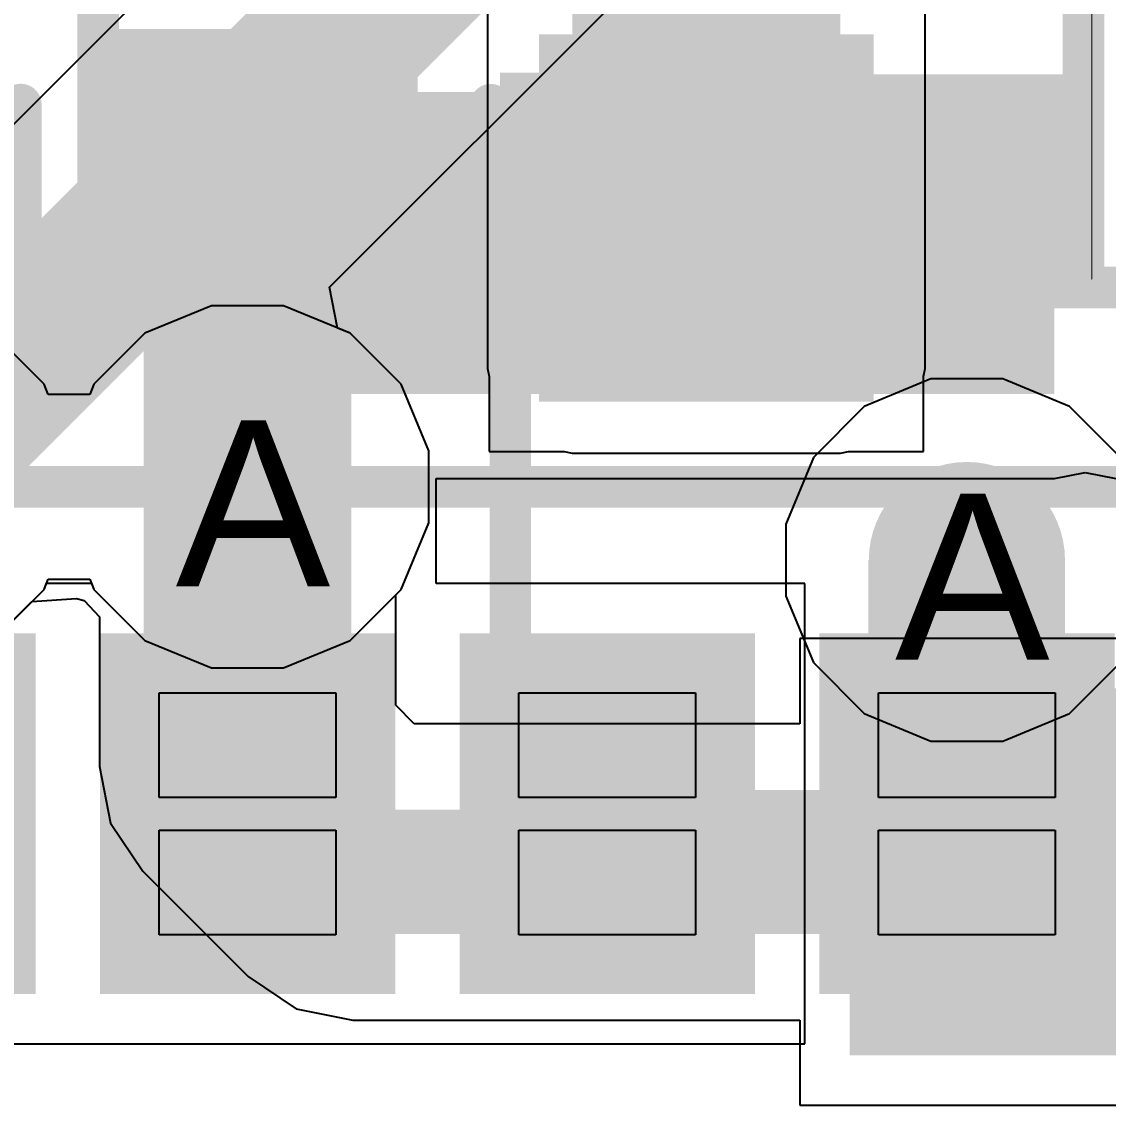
# Model space of a CAD drawing. Header units: inches. Extents: x 0 to 5271, y 0 to 5417.
# Drawn here: x 125.652 to 128.976, y 47.349 to 50.663 of the extents above; entities that cross this region are included whole.
import ezdxf

# ---------------------------------------------------------------- set-up
doc = ezdxf.new("R2010")
doc.units = ezdxf.units.IN
for name, color, linetype in [('Bottom Layer', 5, 'Continuous'), ('Bottom Overlay', 54, 'Continuous'), ('Bottom Paste', 16, 'Continuous'), ('Bottom Solder', 6, 'Continuous'), ('Drill Drawing', 1, 'Continuous'), ('L2_GND1', 16, 'Continuous'), ('L3_SIG1', 76, 'Continuous'), ('L4_PWR', 90, 'Continuous'), ('L5_GND2', 156, 'Continuous'), ('L6_SIG2', 130, 'Continuous'), ('L7_GND3', 216, 'Continuous'), ('Top Layer', 1, 'Continuous'), ('Top Overlay', 2, 'Continuous'), ('Top Paste', 8, 'Continuous'), ('Top Solder', 216, 'Continuous'), ('Via Holes', 16, 'Continuous')]:
    doc.layers.add(name, color=color, linetype=linetype)
doc.styles.add('Arial', font='', dxfattribs={"height": 0.2})
doc.styles.get('Arial').set_extended_font_data('Arial')

# ---------------------------------------------------------------- blocks, each defined once
blk = doc.blocks.new('A7682E_268')
at = {"layer": 'Top Layer'}
for points in [[(-1.45, 9.25), (-0.75, 9.25), (-0.75, 8.35), (-1.45, 8.35)], [(-0.35, 9.25), (0.35, 9.25), (0.35, 8.35), (-0.35, 8.35)], [(0.75, 9.25), (1.45, 9.25), (1.45, 8.35), (0.75, 8.35)]]:
    blk.add_hatch(color=1, dxfattribs=at).paths.add_polyline_path(points)
at = {"layer": 'Top Solder'}
for points in [[(-2.6516, 9.3516), (-1.7484, 9.3516), (-1.7484, 8.2484), (-2.6516, 8.2484)], [(-1.5516, 9.3516), (-0.6484, 9.3516), (-0.6484, 8.2484), (-1.5516, 8.2484)], [(-0.4516, 9.3516), (0.4516, 9.3516), (0.4516, 8.2484), (-0.4516, 8.2484)], [(0.6484, 9.3516), (1.5516, 9.3516), (1.5516, 8.2484), (0.6484, 8.2484)]]:
    blk.add_hatch(color=216, dxfattribs=at).paths.add_polyline_path(points)
at = {"layer": 'Top Overlay'}
blk.add_lwpolyline([(-9.8, 9.7999, 0.127, 0.127, 0), (9.8, 9.7999, 0.127, 0.127, 0)], format="xyseb", dxfattribs=at)
at = {"layer": 'Top Paste'}
for p, q in [((-1.37, 8.85), (-1.37, 9.17)), ((-1.37, 9.17), (-0.83, 9.17)), ((-0.83, 9.17), (-0.83, 8.85)), ((-0.27, 8.85), (-0.27, 9.17)), ((-0.27, 9.17), (0.27, 9.17)), ((0.27, 9.17), (0.27, 8.85)), ((0.83, 8.85), (0.83, 9.17)), ((0.83, 9.17), (1.37, 9.17)), ((1.37, 9.17), (1.37, 8.85)), ((-0.83, 8.85), (-1.37, 8.85)), ((0.27, 8.85), (-0.27, 8.85)), ((1.37, 8.85), (0.83, 8.85)), ((-1.37, 8.43), (-1.37, 8.75)), ((-1.37, 8.75), (-0.83, 8.75)), ((-0.83, 8.75), (-0.83, 8.43)), ((-0.27, 8.43), (-0.27, 8.75)), ((-0.27, 8.75), (0.27, 8.75)), ((0.27, 8.75), (0.27, 8.43)), ((0.83, 8.43), (0.83, 8.75)), ((0.83, 8.75), (1.37, 8.75)), ((1.37, 8.75), (1.37, 8.43)), ((-0.83, 8.43), (-1.37, 8.43)), ((0.27, 8.43), (-0.27, 8.43)), ((1.37, 8.43), (0.83, 8.43))]:
    blk.add_line(p, q, dxfattribs=at)
blk = doc.blocks.new('CAP_0402_315')
at = {"layer": 'Top Layer'}
for points in [[(-0.6985, -0.3175), (-0.6985, 0.3175), (-0.2413, 0.3175), (-0.2413, -0.3175)], [(0.2413, -0.3175), (0.2413, 0.3175), (0.6985, 0.3175), (0.6985, -0.3175)]]:
    blk.add_hatch(color=1, dxfattribs=at).paths.add_polyline_path(points)
at = {"layer": 'Top Paste'}
for points in [[(-0.6985, -0.3175), (-0.6985, 0.3175), (-0.2413, 0.3175), (-0.2413, -0.3175)], [(0.2413, -0.3175), (0.2413, 0.3175), (0.6985, 0.3175), (0.6985, -0.3175)]]:
    blk.add_hatch(color=8, dxfattribs=at).paths.add_polyline_path(points)
at = {"layer": 'Top Solder'}
for points in [[(-0.7585, -0.3775), (-0.7585, 0.3775), (-0.1813, 0.3775), (-0.1813, -0.3775)], [(0.1813, -0.3775), (0.1813, 0.3775), (0.7585, 0.3775), (0.7585, -0.3775)]]:
    blk.add_hatch(color=216, dxfattribs=at).paths.add_polyline_path(points)
at = {"layer": 'Top Overlay'}
for points in [[(-0.7874, -0.4064, 0.127, 0.127, 0), (-0.7874, 0.4064, 0.127, 0.127, 0)], [(-0.2794, 0.4064, 0.127, 0.127, 0), (-0.7874, 0.4064, 0.127, 0.127, 0)], [(0.7874, 0.4064, 0.127, 0.127, 0), (0.2794, 0.4064, 0.127, 0.127, 0)], [(0.7874, -0.4064, 0.127, 0.127, 0), (0.7874, 0.4064, 0.127, 0.127, 0)], [(-0.2794, -0.4064, 0.127, 0.127, 0), (-0.7874, -0.4064, 0.127, 0.127, 0)], [(0.7874, -0.4064, 0.127, 0.127, 0), (0.2794, -0.4064, 0.127, 0.127, 0)]]:
    blk.add_lwpolyline(points, format="xyseb", dxfattribs=at)
for points in [[(-0.8192, 0.4064, 0.0635, 0.0635, 1), (-0.7557, 0.4064, 0.0635, 0.0635, 1)], [(-0.8192, 0.4064, 0.0635, 0.0635, 1), (-0.7557, 0.4064, 0.0635, 0.0635, 1)], [(-0.3112, 0.4064, 0.0635, 0.0635, 1), (-0.2477, 0.4064, 0.0635, 0.0635, 1)], [(0.2476, 0.4064, 0.0635, 0.0635, 1), (0.3111, 0.4064, 0.0635, 0.0635, 1)], [(0.7556, 0.4064, 0.0635, 0.0635, 1), (0.8191, 0.4064, 0.0635, 0.0635, 1)], [(0.7556, 0.4064, 0.0635, 0.0635, 1), (0.8191, 0.4064, 0.0635, 0.0635, 1)], [(-0.8192, -0.4064, 0.0635, 0.0635, 1), (-0.7557, -0.4064, 0.0635, 0.0635, 1)], [(-0.8192, -0.4064, 0.0635, 0.0635, 1), (-0.7557, -0.4064, 0.0635, 0.0635, 1)], [(-0.3112, -0.4064, 0.0635, 0.0635, 1), (-0.2477, -0.4064, 0.0635, 0.0635, 1)], [(0.2476, -0.4064, 0.0635, 0.0635, 1), (0.3111, -0.4064, 0.0635, 0.0635, 1)], [(0.7556, -0.4064, 0.0635, 0.0635, 1), (0.8191, -0.4064, 0.0635, 0.0635, 1)], [(0.7556, -0.4064, 0.0635, 0.0635, 1), (0.8191, -0.4064, 0.0635, 0.0635, 1)]]:
    blk.add_lwpolyline(points, format="xyseb", close=True, dxfattribs=at)
blk = doc.blocks.new('RES_0402_480')
at = {"layer": 'Top Layer'}
for points in [[(-0.6985, -0.3176), (-0.6985, 0.3174), (-0.2413, 0.3174), (-0.2413, -0.3176)], [(0.2413, -0.3176), (0.2413, 0.3174), (0.6985, 0.3174), (0.6985, -0.3176)]]:
    blk.add_hatch(color=1, dxfattribs=at).paths.add_polyline_path(points)
at = {"layer": 'Top Paste'}
for points in [[(-0.6985, -0.3176), (-0.6985, 0.3174), (-0.2413, 0.3174), (-0.2413, -0.3176)], [(0.2413, -0.3176), (0.2413, 0.3174), (0.6985, 0.3174), (0.6985, -0.3176)]]:
    blk.add_hatch(color=8, dxfattribs=at).paths.add_polyline_path(points)
at = {"layer": 'Top Solder'}
for points in [[(-0.7535, -0.3726), (-0.7535, 0.3724), (-0.1863, 0.3724), (-0.1863, -0.3726)], [(0.1863, -0.3726), (0.1863, 0.3724), (0.7535, 0.3724), (0.7535, -0.3726)]]:
    blk.add_hatch(color=216, dxfattribs=at).paths.add_polyline_path(points)
at = {"layer": 'Top Overlay'}
for points in [[(-0.7874, 0.4063, 0.127, 0.127, 0), (0.7874, 0.4063, 0.127, 0.127, 0)], [(-0.7874, 0.4063, 0.127, 0.127, 0), (-0.7874, -0.4065, 0.127, 0.127, 0)], [(0.7874, 0.4063, 0.127, 0.127, 0), (0.7874, -0.4065, 0.127, 0.127, 0)], [(-0.7874, -0.4065, 0.127, 0.127, 0), (0.7874, -0.4065, 0.127, 0.127, 0)], [(-0.8128, -0.4319, 0.00323, 0.00323, 0), (0.8128, -0.4319, 0.00323, 0.00323, 0)]]:
    blk.add_lwpolyline(points, format="xyseb", dxfattribs=at)
for points in [[(-0.8192, 0.4063, 0.0635, 0.0635, 1), (-0.7557, 0.4063, 0.0635, 0.0635, 1)], [(-0.8192, 0.4063, 0.0635, 0.0635, 1), (-0.7557, 0.4063, 0.0635, 0.0635, 1)], [(0.7556, 0.4063, 0.0635, 0.0635, 1), (0.8191, 0.4063, 0.0635, 0.0635, 1)], [(0.7556, 0.4063, 0.0635, 0.0635, 1), (0.8191, 0.4063, 0.0635, 0.0635, 1)], [(-0.8192, -0.4065, 0.0635, 0.0635, 1), (-0.7557, -0.4065, 0.0635, 0.0635, 1)], [(-0.8192, -0.4065, 0.0635, 0.0635, 1), (-0.7557, -0.4065, 0.0635, 0.0635, 1)], [(0.7556, -0.4065, 0.0635, 0.0635, 1), (0.8191, -0.4065, 0.0635, 0.0635, 1)], [(0.7556, -0.4065, 0.0635, 0.0635, 1), (0.8191, -0.4065, 0.0635, 0.0635, 1)], [(-0.8136, -0.4319, 0.00161, 0.00161, 1), (-0.812, -0.4319, 0.00161, 0.00161, 1)], [(0.812, -0.4319, 0.00161, 0.00161, 1), (0.8136, -0.4319, 0.00161, 0.00161, 1)]]:
    blk.add_lwpolyline(points, format="xyseb", close=True, dxfattribs=at)
blk = doc.blocks.new('SOT_23_B_505')
at = {"layer": 'Bottom Layer'}
for points in [[(-1.36, 1.46), (-0.54, 1.46), (-0.54, 0.54), (-1.36, 0.54)], [(-0.41, -0.54), (0.41, -0.54), (0.41, -1.46), (-0.41, -1.46)]]:
    blk.add_hatch(color=5, dxfattribs=at).paths.add_polyline_path(points)
at = {"layer": 'Bottom Paste'}
for points in [[(-1.36, 1.46), (-0.54, 1.46), (-0.54, 0.54), (-1.36, 0.54)], [(-0.41, -0.54), (0.41, -0.54), (0.41, -1.46), (-0.41, -1.46)]]:
    blk.add_hatch(color=16, dxfattribs=at).paths.add_polyline_path(points)
at = {"layer": 'Bottom Solder'}
for points in [[(-1.4616, 1.5616), (-0.4384, 1.5616), (-0.4384, 0.4384), (-1.4616, 0.4384)], [(-0.5116, -0.4384), (0.5116, -0.4384), (0.5116, -1.5616), (-0.5116, -1.5616)]]:
    blk.add_hatch(color=6, dxfattribs=at).paths.add_polyline_path(points)
at = {"layer": 'Bottom Overlay'}
for points in [[(-1.6764, 1.2954, 0.127, 0.127, 0), (-1.5494, 1.1684, 0.127, 0.127, 0)], [(-1.6764, 1.0414, 0.127, 0.127, 0), (-1.6764, 1.2954, 0.127, 0.127, 0)], [(-1.6764, 1.0414, 0.127, 0.127, 0), (-1.5494, 1.1684, 0.127, 0.127, 0)], [(-0.3302, 0.7874, 0.127, 0.127, 0), (0.3302, 0.7874, 0.127, 0.127, 0)], [(-1.5494, -0.8128, 0.127, 0.127, 0), (-1.5494, 0.5842, 0.127, 0.127, 0)], [(-1.5494, -0.8128, 0.127, 0.127, 0), (-0.5588, -0.8128, 0.127, 0.127, 0)]]:
    blk.add_lwpolyline(points, format="xyseb", dxfattribs=at)
for points in [[(-1.7082, 1.2954, 0.0635, 0.0635, 1), (-1.6447, 1.2954, 0.0635, 0.0635, 1)], [(-1.7082, 1.2954, 0.0635, 0.0635, 1), (-1.6447, 1.2954, 0.0635, 0.0635, 1)], [(-1.5812, 1.1684, 0.0635, 0.0635, 1), (-1.5177, 1.1684, 0.0635, 0.0635, 1)], [(-1.5812, 1.1684, 0.0635, 0.0635, 1), (-1.5177, 1.1684, 0.0635, 0.0635, 1)], [(-1.7082, 1.0414, 0.0635, 0.0635, 1), (-1.6447, 1.0414, 0.0635, 0.0635, 1)], [(-1.7082, 1.0414, 0.0635, 0.0635, 1), (-1.6447, 1.0414, 0.0635, 0.0635, 1)], [(-0.362, 0.7874, 0.0635, 0.0635, 1), (-0.2985, 0.7874, 0.0635, 0.0635, 1)], [(0.2984, 0.7874, 0.0635, 0.0635, 1), (0.3619, 0.7874, 0.0635, 0.0635, 1)], [(-1.5812, 0.5842, 0.0635, 0.0635, 1), (-1.5177, 0.5842, 0.0635, 0.0635, 1)], [(-1.5812, -0.8128, 0.0635, 0.0635, 1), (-1.5177, -0.8128, 0.0635, 0.0635, 1)], [(-1.5812, -0.8128, 0.0635, 0.0635, 1), (-1.5177, -0.8128, 0.0635, 0.0635, 1)], [(-0.5906, -0.8128, 0.0635, 0.0635, 1), (-0.5271, -0.8128, 0.0635, 0.0635, 1)]]:
    blk.add_lwpolyline(points, format="xyseb", close=True, dxfattribs=at)
blk = doc.blocks.new('DFN1006_2L__559')
at = {"layer": 'Top Layer'}
for points in [[(-0.7, 0.33), (-0.15, 0.33), (-0.15, -0.33), (-0.7, -0.33)], [(0.15, 0.33), (0.7, 0.33), (0.7, -0.33), (0.15, -0.33)]]:
    blk.add_hatch(color=1, dxfattribs=at).paths.add_polyline_path(points)
at = {"layer": 'Top Overlay'}
blk.add_hatch(color=2, dxfattribs=at).paths.add_polyline_path([(-1.1434, -0.5078), (-0.8132, -0.5078), (-0.8132, 0.5082), (-1.1434, 0.5082)])
at = {"layer": 'Top Paste'}
for points in [[(-0.7, 0.33), (-0.15, 0.33), (-0.15, -0.33), (-0.7, -0.33)], [(0.15, 0.33), (0.7, 0.33), (0.7, -0.33), (0.15, -0.33)]]:
    blk.add_hatch(color=8, dxfattribs=at).paths.add_polyline_path(points)
at = {"layer": 'Top Solder'}
for points in [[(-0.8016, 0.4316), (-0.0484, 0.4316), (-0.0484, -0.4316), (-0.8016, -0.4316)], [(0.0484, 0.4316), (0.8016, 0.4316), (0.8016, -0.4316), (0.0484, -0.4316)]]:
    blk.add_hatch(color=216, dxfattribs=at).paths.add_polyline_path(points)
at = {"layer": 'Top Overlay'}
for points in [[(0.8128, 0.4572, 0.127, 0.127, 0), (-0.8128, 0.4572, 0.127, 0.127, 0)], [(-0.8128, -0.4572, 0.127, 0.127, 0), (-0.8128, 0.4572, 0.127, 0.127, 0)], [(0.8128, -0.4572, 0.127, 0.127, 0), (0.8128, 0.4572, 0.127, 0.127, 0)], [(0.8128, -0.4572, 0.127, 0.127, 0), (-0.8128, -0.4572, 0.127, 0.127, 0)]]:
    blk.add_lwpolyline(points, format="xyseb", dxfattribs=at)
for points in [[(-0.8445, 0.4572, 0.0635, 0.0635, 1), (-0.781, 0.4572, 0.0635, 0.0635, 1)], [(-0.8445, 0.4572, 0.0635, 0.0635, 1), (-0.781, 0.4572, 0.0635, 0.0635, 1)], [(0.7811, 0.4572, 0.0635, 0.0635, 1), (0.8446, 0.4572, 0.0635, 0.0635, 1)], [(0.7811, 0.4572, 0.0635, 0.0635, 1), (0.8446, 0.4572, 0.0635, 0.0635, 1)], [(-0.8445, -0.4572, 0.0635, 0.0635, 1), (-0.781, -0.4572, 0.0635, 0.0635, 1)], [(-0.8445, -0.4572, 0.0635, 0.0635, 1), (-0.781, -0.4572, 0.0635, 0.0635, 1)], [(0.7811, -0.4572, 0.0635, 0.0635, 1), (0.8446, -0.4572, 0.0635, 0.0635, 1)], [(0.7811, -0.4572, 0.0635, 0.0635, 1), (0.8446, -0.4572, 0.0635, 0.0635, 1)]]:
    blk.add_lwpolyline(points, format="xyseb", close=True, dxfattribs=at)
blk = doc.blocks.new('CAP_0402_631')
at = {"layer": 'Top Layer'}
for points in [[(-0.6985, -0.3175), (-0.6985, 0.3175), (-0.2413, 0.3175), (-0.2413, -0.3175)], [(0.2413, -0.3175), (0.2413, 0.3175), (0.6985, 0.3175), (0.6985, -0.3175)]]:
    blk.add_hatch(color=1, dxfattribs=at).paths.add_polyline_path(points)
at = {"layer": 'Top Paste'}
for points in [[(-0.6985, -0.3175), (-0.6985, 0.3175), (-0.2413, 0.3175), (-0.2413, -0.3175)], [(0.2413, -0.3175), (0.2413, 0.3175), (0.6985, 0.3175), (0.6985, -0.3175)]]:
    blk.add_hatch(color=8, dxfattribs=at).paths.add_polyline_path(points)
at = {"layer": 'Top Solder'}
for points in [[(-0.7585, -0.3775), (-0.7585, 0.3775), (-0.1813, 0.3775), (-0.1813, -0.3775)], [(0.1813, -0.3775), (0.1813, 0.3775), (0.7585, 0.3775), (0.7585, -0.3775)]]:
    blk.add_hatch(color=216, dxfattribs=at).paths.add_polyline_path(points)
at = {"layer": 'Top Overlay'}
for points in [[(-0.7874, -0.4064, 0.127, 0.127, 0), (-0.7874, 0.4064, 0.127, 0.127, 0)], [(-0.2794, 0.4064, 0.127, 0.127, 0), (-0.7874, 0.4064, 0.127, 0.127, 0)], [(0.7874, 0.4064, 0.127, 0.127, 0), (0.2794, 0.4064, 0.127, 0.127, 0)], [(0.7874, -0.4064, 0.127, 0.127, 0), (0.7874, 0.4064, 0.127, 0.127, 0)], [(-0.2794, -0.4064, 0.127, 0.127, 0), (-0.7874, -0.4064, 0.127, 0.127, 0)], [(0.7874, -0.4064, 0.127, 0.127, 0), (0.2794, -0.4064, 0.127, 0.127, 0)]]:
    blk.add_lwpolyline(points, format="xyseb", dxfattribs=at)
for points in [[(-0.8191, 0.4064, 0.0635, 0.0635, 1), (-0.7556, 0.4064, 0.0635, 0.0635, 1)], [(-0.8191, 0.4064, 0.0635, 0.0635, 1), (-0.7556, 0.4064, 0.0635, 0.0635, 1)], [(-0.3111, 0.4064, 0.0635, 0.0635, 1), (-0.2476, 0.4064, 0.0635, 0.0635, 1)], [(0.2477, 0.4064, 0.0635, 0.0635, 1), (0.3112, 0.4064, 0.0635, 0.0635, 1)], [(0.7557, 0.4064, 0.0635, 0.0635, 1), (0.8192, 0.4064, 0.0635, 0.0635, 1)], [(0.7557, 0.4064, 0.0635, 0.0635, 1), (0.8192, 0.4064, 0.0635, 0.0635, 1)], [(-0.8191, -0.4064, 0.0635, 0.0635, 1), (-0.7556, -0.4064, 0.0635, 0.0635, 1)], [(-0.8191, -0.4064, 0.0635, 0.0635, 1), (-0.7556, -0.4064, 0.0635, 0.0635, 1)], [(-0.3111, -0.4064, 0.0635, 0.0635, 1), (-0.2476, -0.4064, 0.0635, 0.0635, 1)], [(0.2477, -0.4064, 0.0635, 0.0635, 1), (0.3112, -0.4064, 0.0635, 0.0635, 1)], [(0.7557, -0.4064, 0.0635, 0.0635, 1), (0.8192, -0.4064, 0.0635, 0.0635, 1)], [(0.7557, -0.4064, 0.0635, 0.0635, 1), (0.8192, -0.4064, 0.0635, 0.0635, 1)]]:
    blk.add_lwpolyline(points, format="xyseb", close=True, dxfattribs=at)

msp = doc.modelspace()

# ---------------------------------------------------------------- hatches: boundary and pattern name
at = {"layer": 'Bottom Layer'}
msp.add_hatch(color=5, dxfattribs=at).paths.add_polyline_path([(127.3364, 49.6026), (128.1564, 49.6026), (128.1564, 51.6284), (127.3364, 51.6284)])
h = msp.add_hatch(color=5, dxfattribs=at)
edge = h.paths.add_edge_path()
edge.add_arc((126.3432, 49.2404), 0.3, 0, 360)
h = msp.add_hatch(color=5, dxfattribs=at)
edge = h.paths.add_edge_path()
edge.add_arc((128.5432, 49.0163), 0.3, 0, 360)
at = {"layer": 'L2_GND1'}
h = msp.add_hatch(color=16, dxfattribs=at)
edge = h.paths.add_edge_path()
edge.add_arc((126.3432, 49.2404), 0.3, 0, 360)
h = msp.add_hatch(color=16, dxfattribs=at)
edge = h.paths.add_edge_path()
edge.add_arc((128.5432, 49.0163), 0.3, 0, 360)
at = {"layer": 'L3_SIG1'}
h = msp.add_hatch(color=76, dxfattribs=at)
edge = h.paths.add_edge_path()
edge.add_arc((126.3432, 49.2404), 0.3, 0, 360)
h = msp.add_hatch(color=76, dxfattribs=at)
edge = h.paths.add_edge_path()
edge.add_arc((128.5432, 49.0163), 0.3, 0, 360)
at = {"layer": 'L4_PWR'}
h = msp.add_hatch(color=90, dxfattribs=at)
edge = h.paths.add_edge_path()
edge.add_arc((126.3432, 49.2404), 0.3, 0, 360)
h = msp.add_hatch(color=90, dxfattribs=at)
edge = h.paths.add_edge_path()
edge.add_arc((128.5432, 49.0163), 0.3, 0, 360)
at = {"layer": 'L5_GND2'}
h = msp.add_hatch(color=156, dxfattribs=at)
edge = h.paths.add_edge_path()
edge.add_arc((126.3432, 49.2404), 0.3, 0, 360)
h = msp.add_hatch(color=156, dxfattribs=at)
edge = h.paths.add_edge_path()
edge.add_arc((128.5432, 49.0163), 0.3, 0, 360)
at = {"layer": 'L6_SIG2'}
h = msp.add_hatch(color=130, dxfattribs=at)
edge = h.paths.add_edge_path()
edge.add_arc((126.3432, 49.2404), 0.3, 0, 360)
h = msp.add_hatch(color=130, dxfattribs=at)
edge = h.paths.add_edge_path()
edge.add_arc((128.5432, 49.0163), 0.3, 0, 360)
at = {"layer": 'L7_GND3'}
h = msp.add_hatch(color=216, dxfattribs=at)
edge = h.paths.add_edge_path()
edge.add_arc((126.3432, 49.2404), 0.3, 0, 360)
h = msp.add_hatch(color=216, dxfattribs=at)
edge = h.paths.add_edge_path()
edge.add_arc((128.5432, 49.0163), 0.3, 0, 360)
at = {"layer": 'Top Layer'}
for points in [[(126.0257, 49.5245), (128.8107, 49.5245), (128.8107, 50.4478), (126.0257, 50.4478)], [(126.0257, 48.2404), (126.6607, 48.2404), (126.6607, 50.4475), (126.0257, 50.4475)], [(128.8433, 49.0163), (128.2422, 49.0163), (128.2422, 48.2387), (128.8433, 48.2387)]]:
    msp.add_hatch(color=1, dxfattribs=at).paths.add_polyline_path(points)
h = msp.add_hatch(color=1, dxfattribs=at)
edge = h.paths.add_edge_path()
edge.add_arc((126.3432, 49.2404), 0.3, 0, 360)
h = msp.add_hatch(color=1, dxfattribs=at)
edge = h.paths.add_edge_path()
edge.add_arc((128.5432, 49.0163), 0.3, 0, 360)
at = {"layer": 'Via Holes'}
h = msp.add_hatch(color=7, dxfattribs=at)
edge = h.paths.add_edge_path()
edge.add_arc((126.3432, 49.2404), 0.15, 0, 360)
h = msp.add_hatch(color=7, dxfattribs=at)
edge = h.paths.add_edge_path()
edge.add_arc((128.5432, 49.0163), 0.15, 0, 360)

# ---------------------------------------------------------------- linework, layer by layer
at = {"layer": 'Bottom Layer'}
for p, q in [((128.4153, 49.6026), (128.4153, 51.6284)), ((127.0774, 50.9122), (127.0774, 49.6026)), ((126.233, 49.7944), (126.0293, 49.7101)), ((126.4533, 49.7944), (126.233, 49.7944)), ((126.657, 49.7101), (126.4533, 49.7944)), ((125.7206, 49.5542), (125.5648, 49.7101)), ((126.0293, 49.7101), (125.8735, 49.5542)), ((126.8128, 49.5542), (126.657, 49.7101)), ((127.0774, 49.6026), (127.0823, 49.5778)), ((128.4103, 49.5775), (128.4153, 49.6026)), ((125.7336, 49.523), (125.7206, 49.5542)), ((125.8735, 49.5542), (125.8606, 49.523)), ((126.8972, 49.3506), (126.8128, 49.5542)), ((127.0823, 49.5778), (127.0823, 49.3486)), ((128.4103, 49.3486), (128.4103, 49.5775)), ((125.8606, 49.523), (125.7336, 49.523)), ((126.8972, 49.1302), (126.8972, 49.3506)), ((127.0823, 49.3486), (127.3114, 49.3486)), ((127.3114, 49.3486), (127.3364, 49.3436)), ((128.1564, 49.3436), (128.1813, 49.3486)), ((128.1813, 49.3486), (128.4103, 49.3486)), ((127.3364, 49.3436), (128.1564, 49.3436)), ((126.8128, 48.9266), (126.8972, 49.1302)), ((126.7964, 48.9101), (126.8128, 48.9266)), ((125.5648, 48.7707), (125.6831, 48.8891)), ((125.6831, 48.8891), (125.8202, 48.8989)), ((125.8202, 48.8989), (125.8439, 48.8923)), ((125.8439, 48.8923), (125.8899, 48.843)), ((126.7964, 48.5724), (126.7964, 48.9101)), ((125.8899, 48.843), (125.8899, 48.3847)), ((129.3604, 48.7766), (128.0324, 48.7766)), ((128.0324, 48.7766), (128.0324, 48.5158)), ((126.853, 48.5158), (126.7964, 48.5724)), ((128.0324, 48.5158), (126.853, 48.5158)), ((125.8899, 48.3847), (125.9244, 48.2113)), ((125.9244, 48.2113), (126.0227, 48.0643)), ((126.0227, 48.0643), (126.3448, 47.7421)), ((126.3448, 47.7421), (126.3448, 47.7421)), ((126.3448, 47.7421), (126.4918, 47.6439)), ((126.4918, 47.6439), (126.6653, 47.6094)), ((126.6653, 47.6094), (126.6653, 47.6094)), ((126.6653, 47.6094), (128.0324, 47.6094)), ((128.0324, 47.6094), (128.0324, 47.3486)), ((128.0324, 47.3486), (129.3604, 47.3486))]:
    msp.add_line(p, q, dxfattribs=at)
for points in [[(126.3432, 48.3847, 0.381, 0.381, 0), (126.3432, 49.2404, 0.381, 0.381, 0)], [(126.3432, 48.3847, 0.381, 0.381, 0), (126.6653, 48.0626, 0.381, 0.381, 0)], [(126.6653, 48.0626, 0.381, 0.381, 0), (128.6964, 48.0626, 0.381, 0.381, 0)]]:
    msp.add_lwpolyline(points, format="xyseb", dxfattribs=at)
for points in [[(126.2479, 49.2404, 0.1905, 0.1905, 1), (126.4384, 49.2404, 0.1905, 0.1905, 1)], [(126.2479, 48.3847, 0.1905, 0.1905, 1), (126.4384, 48.3847, 0.1905, 0.1905, 1)], [(126.2479, 48.3847, 0.1905, 0.1905, 1), (126.4384, 48.3847, 0.1905, 0.1905, 1)], [(126.57, 48.0626, 0.1905, 0.1905, 1), (126.7605, 48.0626, 0.1905, 0.1905, 1)], [(126.57, 48.0626, 0.1905, 0.1905, 1), (126.7605, 48.0626, 0.1905, 0.1905, 1)], [(128.6011, 48.0626, 0.1905, 0.1905, 1), (128.7916, 48.0626, 0.1905, 0.1905, 1)]]:
    msp.add_lwpolyline(points, format="xyseb", close=True, dxfattribs=at)
at = {"layer": 'L2_GND1'}
for p, q in [((126.233, 49.7944), (126.0293, 49.7101)), ((126.4533, 49.7944), (126.233, 49.7944)), ((126.657, 49.7101), (126.4533, 49.7944)), ((125.7206, 49.5542), (125.5648, 49.7101)), ((126.0293, 49.7101), (125.8735, 49.5542)), ((126.8128, 49.5542), (126.657, 49.7101)), ((125.7336, 49.523), (125.7206, 49.5542)), ((125.8735, 49.5542), (125.8606, 49.523)), ((126.8972, 49.3506), (126.8128, 49.5542)), ((125.8606, 49.523), (125.7336, 49.523)), ((126.8972, 49.1302), (126.8972, 49.3506)), ((126.8128, 48.9266), (126.8972, 49.1302)), ((125.7206, 48.9266), (125.7336, 48.9578)), ((125.7336, 48.9578), (125.8606, 48.9578)), ((125.8606, 48.9578), (125.8735, 48.9266)), ((125.5648, 48.7707), (125.7206, 48.9266)), ((125.8735, 48.9266), (126.0293, 48.7707)), ((126.657, 48.7707), (126.8128, 48.9266)), ((126.0293, 48.7707), (126.233, 48.6864)), ((126.4533, 48.6864), (126.657, 48.7707)), ((126.233, 48.6864), (126.4533, 48.6864))]:
    msp.add_line(p, q, dxfattribs=at)
at = {"layer": 'L3_SIG1'}
for p, q in [((126.233, 49.7944), (126.0293, 49.7101)), ((126.4533, 49.7944), (126.233, 49.7944)), ((126.657, 49.7101), (126.4533, 49.7944)), ((125.7206, 49.5542), (125.5648, 49.7101)), ((126.0293, 49.7101), (125.8735, 49.5542)), ((126.8128, 49.5542), (126.657, 49.7101)), ((125.7336, 49.523), (125.7206, 49.5542)), ((125.8735, 49.5542), (125.8606, 49.523)), ((126.8972, 49.3506), (126.8128, 49.5542)), ((125.8606, 49.523), (125.7336, 49.523)), ((126.8972, 49.1302), (126.8972, 49.3506)), ((126.8128, 48.9266), (126.8972, 49.1302)), ((125.7206, 48.9266), (125.7336, 48.9578)), ((125.7336, 48.9578), (125.8606, 48.9578)), ((125.8606, 48.9578), (125.8735, 48.9266)), ((125.5648, 48.7707), (125.7206, 48.9266)), ((125.8735, 48.9266), (126.0293, 48.7707)), ((126.657, 48.7707), (126.8128, 48.9266)), ((126.0293, 48.7707), (126.233, 48.6864)), ((126.4533, 48.6864), (126.657, 48.7707)), ((126.233, 48.6864), (126.4533, 48.6864))]:
    msp.add_line(p, q, dxfattribs=at)
at = {"layer": 'L4_PWR'}
for p, q in [((126.8376, 51.5596), (125.0242, 49.7461)), ((126.5936, 49.8506), (127.7218, 50.9788)), ((126.6184, 49.726), (126.5936, 49.8506)), ((126.657, 49.7101), (126.6184, 49.726)), ((126.8128, 49.5542), (126.657, 49.7101)), ((126.8972, 49.3506), (126.8128, 49.5542)), ((128.4331, 49.5703), (128.2294, 49.486)), ((128.6534, 49.5703), (128.4331, 49.5703)), ((128.8571, 49.486), (128.6534, 49.5703)), ((128.2294, 49.486), (128.0736, 49.3301)), ((129.0129, 49.3301), (128.8571, 49.486)), ((126.8972, 49.1302), (126.8972, 49.3506)), ((128.0736, 49.3301), (127.9892, 49.1265)), ((126.8128, 48.9266), (126.8972, 49.1302)), ((127.9892, 49.1265), (127.9892, 48.9061)), ((125.5648, 48.7707), (125.7206, 48.9266)), ((125.7206, 48.9266), (125.7283, 48.9452)), ((125.7283, 48.9452), (125.8658, 48.9452)), ((125.8658, 48.9452), (125.8735, 48.9266)), ((125.8735, 48.9266), (126.0293, 48.7707)), ((126.657, 48.7707), (126.8128, 48.9266)), ((127.9892, 48.9061), (128.0736, 48.7025)), ((126.0293, 48.7707), (126.233, 48.6864)), ((126.4533, 48.6864), (126.657, 48.7707)), ((126.233, 48.6864), (126.4533, 48.6864)), ((128.0736, 48.7025), (128.2294, 48.5467)), ((128.8571, 48.5467), (129.0129, 48.7025)), ((128.2294, 48.5467), (128.4331, 48.4623)), ((128.6534, 48.4623), (128.8571, 48.5467)), ((128.4331, 48.4623), (128.6534, 48.4623))]:
    msp.add_line(p, q, dxfattribs=at)
msp.add_lwpolyline([(125.251, 49.2404, 0.508, 0.508, 0), (127.3556, 51.345, 0.508, 0.508, 0)], format="xyseb", dxfattribs=at)
at = {"layer": 'L5_GND2'}
for p, q in [((126.233, 49.7944), (126.0293, 49.7101)), ((126.4533, 49.7944), (126.233, 49.7944)), ((126.657, 49.7101), (126.4533, 49.7944)), ((125.7206, 49.5542), (125.5648, 49.7101)), ((126.0293, 49.7101), (125.8735, 49.5542)), ((126.8128, 49.5542), (126.657, 49.7101)), ((125.7336, 49.523), (125.7206, 49.5542)), ((125.8735, 49.5542), (125.8606, 49.523)), ((126.8972, 49.3506), (126.8128, 49.5542)), ((125.8606, 49.523), (125.7336, 49.523)), ((126.8972, 49.1302), (126.8972, 49.3506)), ((126.8128, 48.9266), (126.8972, 49.1302)), ((125.7206, 48.9266), (125.7336, 48.9578)), ((125.7336, 48.9578), (125.8606, 48.9578)), ((125.8606, 48.9578), (125.8735, 48.9266)), ((125.5648, 48.7707), (125.7206, 48.9266)), ((125.8735, 48.9266), (126.0293, 48.7707)), ((126.657, 48.7707), (126.8128, 48.9266)), ((126.0293, 48.7707), (126.233, 48.6864)), ((126.4533, 48.6864), (126.657, 48.7707)), ((126.233, 48.6864), (126.4533, 48.6864))]:
    msp.add_line(p, q, dxfattribs=at)
at = {"layer": 'L6_SIG2'}
for p, q in [((126.233, 49.7944), (126.0293, 49.7101)), ((126.4533, 49.7944), (126.233, 49.7944)), ((126.657, 49.7101), (126.4533, 49.7944)), ((125.7206, 49.5542), (125.5648, 49.7101)), ((126.0293, 49.7101), (125.8735, 49.5542)), ((126.8128, 49.5542), (126.657, 49.7101)), ((125.7336, 49.523), (125.7206, 49.5542)), ((125.8735, 49.5542), (125.8606, 49.523)), ((126.8972, 49.3506), (126.8128, 49.5542)), ((125.8606, 49.523), (125.7336, 49.523)), ((126.8972, 49.1302), (126.8972, 49.3506)), ((126.8128, 48.9266), (126.8972, 49.1302)), ((125.7206, 48.9266), (125.7336, 48.9578)), ((125.7336, 48.9578), (125.8606, 48.9578)), ((125.8606, 48.9578), (125.8735, 48.9266)), ((125.5648, 48.7707), (125.7206, 48.9266)), ((125.8735, 48.9266), (126.0293, 48.7707)), ((126.657, 48.7707), (126.8128, 48.9266)), ((126.0293, 48.7707), (126.233, 48.6864)), ((126.4533, 48.6864), (126.657, 48.7707)), ((126.233, 48.6864), (126.4533, 48.6864))]:
    msp.add_line(p, q, dxfattribs=at)
at = {"layer": 'L7_GND3'}
for p, q in [((126.233, 49.7944), (126.0293, 49.7101)), ((126.4533, 49.7944), (126.233, 49.7944)), ((126.657, 49.7101), (126.4533, 49.7944)), ((125.7206, 49.5542), (125.5648, 49.7101)), ((126.0293, 49.7101), (125.8735, 49.5542)), ((126.8128, 49.5542), (126.657, 49.7101)), ((125.7336, 49.523), (125.7206, 49.5542)), ((125.8735, 49.5542), (125.8606, 49.523)), ((126.8972, 49.3506), (126.8128, 49.5542)), ((125.8606, 49.523), (125.7336, 49.523)), ((126.8972, 49.1302), (126.8972, 49.3506)), ((126.8128, 48.9266), (126.8972, 49.1302)), ((125.7206, 48.9266), (125.7336, 48.9578)), ((125.7336, 48.9578), (125.8606, 48.9578)), ((125.8606, 48.9578), (125.8735, 48.9266)), ((125.5648, 48.7707), (125.7206, 48.9266)), ((125.8735, 48.9266), (126.0293, 48.7707)), ((126.657, 48.7707), (126.8128, 48.9266)), ((126.0293, 48.7707), (126.233, 48.6864)), ((126.4533, 48.6864), (126.657, 48.7707)), ((126.233, 48.6864), (126.4533, 48.6864))]:
    msp.add_line(p, q, dxfattribs=at)
at = {"layer": 'Top Layer'}
for p, q in [((128.8107, 49.2655), (128.9048, 49.2843)), ((128.9048, 49.2843), (128.9988, 49.2655)), ((126.9197, 48.9444), (126.9197, 49.2655)), ((126.9197, 49.2655), (128.8107, 49.2655)), ((128.0472, 48.9444), (126.9197, 48.9444)), ((128.0472, 47.5364), (128.0472, 48.9444)), ((120.2391, 47.5364), (128.0472, 47.5364))]:
    msp.add_line(p, q, dxfattribs=at)

# ---------------------------------------------------------------- block references
for name, p, rotation in [('DFN1006_2L__559', (126.3432, 50.6889), 270), ('CAP_0402_315', (125.2432, 50.689), 270), ('CAP_0402_631', (127.4932, 50.6887), 270), ('RES_0402_480', (128.4932, 50.6887), 90)]:
    msp.add_blockref(name, p, dxfattribs=dict(rotation=rotation))
for name, p in [('SOT_23_B_505', (128.6964, 49.0626)), ('A7682E_268', (127.4432, 39.4404))]:
    msp.add_blockref(name, p)

# ---------------------------------------------------------------- texts
at = {"layer": 'Drill Drawing', "style": 'Arial'}
for p in [(126.1231, 48.9357), (128.3232, 48.7116)]:
    msp.add_text('A', height=0.508, dxfattribs=at).set_placement(p)

doc.saveas('drawing.dxf')
